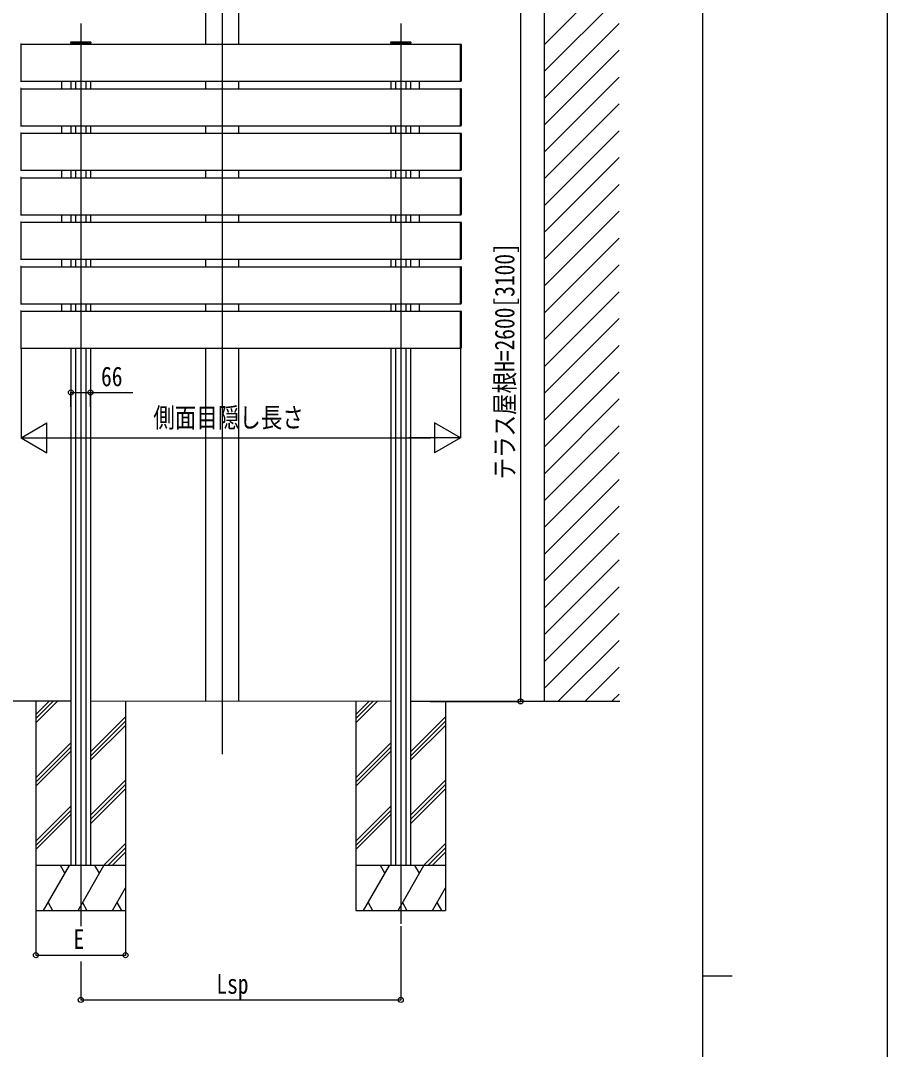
# Model space of a CAD drawing. Units: millimetres, scale not verified. Extents: x -8410 to 8410, y -5940 to 5940.
# Drawn here: x 5506 to 8410, y 4 to 3449 of the extents above; entities that cross this region are included whole.
import ezdxf
from ezdxf.enums import TextEntityAlignment as Align

# ---------------------------------------------------------------- set-up
doc = ezdxf.new("R2010")
doc.units = ezdxf.units.MM
doc.header["$LTSCALE"] = 30
for name, color, linetype in [('0-2_YKK_12', 2, 'Continuous'), ('0-3_YKK_13', 4, 'Continuous'), ('0-4_YKK_A1', 4, 'Continuous'), ('0-5_YKK_D', 6, 'Continuous'), ('0-6_YKK_ZWAK', 7, 'Continuous')]:
    doc.layers.add(name, color=color, linetype=linetype)
doc.styles.add('ＭＳ ゴシック', font='')
doc.styles.get('ＭＳ ゴシック').set_extended_font_data('MS Gothic')

msp = doc.modelspace()

# ---------------------------------------------------------------- linework, layer by layer
at = {"layer": '0-2_YKK_12'}
for p, q in [((6180.99, 3958.12), (6180.99, 992.88)), ((5707.61, 3438.35), (5707.61, 417.27)), ((6779.61, 3438.35), (6779.61, 424.24))]:
    msp.add_line(p, q, dxfattribs=at)
at = {"layer": '0-3_YKK_13'}
for p, q in [((5675.2, 3377.14), (5675.7, 3377.14)), ((5675.7, 3377.14), (5739.52, 3377.14)), ((5739.52, 3377.14), (5740.02, 3377.14)), ((5741.01, 3376.2), (5741.11, 3374.64)), ((6747.2, 3377.14), (6747.7, 3377.14)), ((6747.7, 3377.14), (6811.52, 3377.14)), ((6811.52, 3377.14), (6812.02, 3377.14)), ((6813.01, 3376.2), (6813.11, 3374.64)), ((5675.61, 3374.64), (5739.61, 3374.64)), ((5741.11, 3374.64), (5739.61, 3374.64)), ((6747.61, 3374.64), (6811.61, 3374.64)), ((6813.11, 3374.64), (6811.61, 3374.64))]:
    msp.add_line(p, q, dxfattribs=at)
for points in [[(5675.61, 3374.64), (5674.11, 3374.64), (5674.21, 3376.2)], [(6747.61, 3374.64), (6746.11, 3374.64), (6746.21, 3376.2)]]:
    msp.add_lwpolyline(points, dxfattribs=at)
for centre, start, end in [((5675.2, 3376.14), 90, 176.5), ((5740.02, 3376.14), 3.5, 90), ((6747.2, 3376.14), 90, 176.5), ((6812.02, 3376.14), 3.5, 90)]:
    msp.add_arc(centre, 1, start, end, dxfattribs=at)
at = {"layer": '0-4_YKK_A1'}
for p, q in [((7260.99, 1170.77), (7260.99, 4176.89)), ((6125.99, 3828.15), (6125.99, 3369.15)), ((6235.99, 3828.15), (6235.99, 3369.15)), ((7260.99, 3368.54), (7510.99, 3618.54)), ((7260.99, 3278.74), (7510.99, 3528.74)), ((7260.99, 3188.93), (7510.99, 3438.93)), ((5507.61, 3369.64), (6979.61, 3369.64)), ((5507.61, 3245.64), (5507.61, 3369.64)), ((5507.61, 3246.64), (5507.61, 3368.64)), ((5674.61, 3374.56), (5674.61, 3369.56)), ((5690.11, 3374.64), (5690.11, 3369.64)), ((5725.11, 3374.64), (5725.11, 3369.64)), ((5740.61, 3374.56), (5740.61, 3369.56)), ((6746.61, 3374.64), (6746.61, 3369.64)), ((6762.11, 3374.64), (6762.11, 3369.64)), ((6797.11, 3374.64), (6797.11, 3369.64)), ((6812.61, 3374.64), (6812.61, 3369.64)), ((6979.61, 3245.64), (6979.61, 3369.64)), ((6979.61, 3246.64), (6979.61, 3368.64)), ((6982.11, 3368.85), (6982.11, 3368.55)), ((6982.11, 3368.55), (6982.11, 3246.73)), ((7260.99, 3099.13), (7510.99, 3349.13)), ((5506.05, 3245.44), (5507.61, 3245.34)), ((5507.61, 3245.34), (5507.61, 3246.64)), ((5507.61, 3245.64), (6979.61, 3245.64)), ((5644.61, 3220.64), (5644.61, 3245.64)), ((5674.61, 3245.64), (5674.61, 3220.64)), ((5690.11, 3245.64), (5690.11, 3220.64)), ((5725.11, 3245.64), (5725.11, 3220.64)), ((5740.61, 3245.64), (5740.61, 3220.64)), ((6125.99, 3245.64), (6125.99, 3220.64)), ((6235.99, 3245.64), (6235.99, 3220.64)), ((6746.61, 3245.64), (6746.61, 3220.64)), ((6762.11, 3245.64), (6762.11, 3220.64)), ((6797.11, 3245.64), (6797.11, 3220.64)), ((6812.61, 3245.64), (6812.61, 3220.64)), ((6842.61, 3220.64), (6842.61, 3245.64)), ((6979.61, 3245.34), (6979.61, 3246.64)), ((6981.17, 3245.44), (6979.61, 3245.34)), ((6982.11, 3246.73), (6982.11, 3246.43)), ((7260.99, 3009.33), (7510.99, 3259.33)), ((5507.61, 3220.64), (6979.61, 3220.64)), ((5507.61, 3096.64), (5507.61, 3220.64)), ((5507.61, 3097.64), (5507.61, 3219.64)), ((6979.61, 3096.64), (6979.61, 3220.64)), ((6979.61, 3097.64), (6979.61, 3219.64)), ((6982.11, 3219.85), (6982.11, 3219.55)), ((6982.11, 3219.55), (6982.11, 3097.73)), ((7260.99, 2919.53), (7510.99, 3169.53)), ((5506.05, 3096.44), (5507.61, 3096.34)), ((5507.61, 3096.34), (5507.61, 3097.64)), ((5507.61, 3096.64), (6979.61, 3096.64)), ((5507.61, 3071.64), (6979.61, 3071.64)), ((5507.61, 2947.64), (5507.61, 3071.64)), ((5507.61, 2948.64), (5507.61, 3070.64)), ((5644.61, 3071.64), (5644.61, 3096.64)), ((5674.61, 3096.64), (5674.61, 3071.64)), ((5690.11, 3096.64), (5690.11, 3071.64)), ((5725.11, 3096.64), (5725.11, 3071.64)), ((5740.61, 3096.64), (5740.61, 3071.64)), ((6125.99, 3096.64), (6125.99, 3071.64)), ((6235.99, 3096.64), (6235.99, 3071.64)), ((6746.61, 3096.64), (6746.61, 3071.64)), ((6762.11, 3096.64), (6762.11, 3071.64)), ((6797.11, 3096.64), (6797.11, 3071.64)), ((6812.61, 3096.64), (6812.61, 3071.64)), ((6842.61, 3071.64), (6842.61, 3096.64)), ((6979.61, 3096.34), (6979.61, 3097.64)), ((6981.17, 3096.44), (6979.61, 3096.34)), ((6979.61, 2947.64), (6979.61, 3071.64)), ((6979.61, 2948.64), (6979.61, 3070.64)), ((6982.11, 3097.73), (6982.11, 3097.43)), ((6982.11, 3070.85), (6982.11, 3070.55)), ((6982.11, 3070.55), (6982.11, 2948.73)), ((7260.99, 2829.72), (7510.99, 3079.72)), ((7260.99, 2739.92), (7510.99, 2989.92)), ((5506.05, 2947.44), (5507.61, 2947.34)), ((5507.61, 2947.34), (5507.61, 2948.64)), ((5507.61, 2947.64), (6979.61, 2947.64)), ((5644.61, 2922.64), (5644.61, 2947.64)), ((5674.61, 2947.64), (5674.61, 2922.64)), ((5690.11, 2947.64), (5690.11, 2922.64)), ((5725.11, 2947.64), (5725.11, 2922.64)), ((5740.61, 2947.64), (5740.61, 2922.64)), ((6125.99, 2947.64), (6125.99, 2922.64)), ((6235.99, 2947.64), (6235.99, 2922.64)), ((6746.61, 2947.64), (6746.61, 2922.64)), ((6762.11, 2947.64), (6762.11, 2922.64)), ((6797.11, 2947.64), (6797.11, 2922.64)), ((6812.61, 2947.64), (6812.61, 2922.64)), ((6842.61, 2922.64), (6842.61, 2947.64)), ((6979.61, 2947.34), (6979.61, 2948.64)), ((6981.17, 2947.44), (6979.61, 2947.34)), ((6982.11, 2948.73), (6982.11, 2948.43)), ((5507.61, 2922.64), (6979.61, 2922.64)), ((5507.61, 2798.64), (5507.61, 2922.64)), ((5507.61, 2799.64), (5507.61, 2921.64)), ((6979.61, 2798.64), (6979.61, 2922.64)), ((6979.61, 2799.64), (6979.61, 2921.64)), ((6982.11, 2921.85), (6982.11, 2921.55)), ((6982.11, 2921.55), (6982.11, 2799.73)), ((7260.99, 2650.12), (7510.99, 2900.12)), ((5506.05, 2798.44), (5507.61, 2798.34)), ((5507.61, 2798.34), (5507.61, 2799.64)), ((5507.61, 2798.64), (6979.61, 2798.64)), ((5644.61, 2773.64), (5644.61, 2798.64)), ((5674.61, 2798.64), (5674.61, 2773.64)), ((5690.11, 2798.64), (5690.11, 2773.64)), ((5725.11, 2798.64), (5725.11, 2773.64)), ((5740.61, 2798.64), (5740.61, 2773.64)), ((6125.99, 2798.64), (6125.99, 2773.64)), ((6235.99, 2798.64), (6235.99, 2773.64)), ((6746.61, 2798.64), (6746.61, 2773.64)), ((6762.11, 2798.64), (6762.11, 2773.64)), ((6797.11, 2798.64), (6797.11, 2773.64)), ((6812.61, 2798.64), (6812.61, 2773.64)), ((6842.61, 2773.64), (6842.61, 2798.64)), ((6979.61, 2798.34), (6979.61, 2799.64)), ((6981.17, 2798.44), (6979.61, 2798.34)), ((6982.11, 2799.73), (6982.11, 2799.43)), ((7260.99, 2560.32), (7510.99, 2810.32)), ((5507.61, 2773.64), (6979.61, 2773.64)), ((5507.61, 2649.64), (5507.61, 2773.64)), ((5507.61, 2650.64), (5507.61, 2772.64)), ((6979.61, 2649.64), (6979.61, 2773.64)), ((6979.61, 2650.64), (6979.61, 2772.64)), ((6982.11, 2772.85), (6982.11, 2772.55)), ((6982.11, 2772.55), (6982.11, 2650.73)), ((7260.99, 2470.51), (7510.99, 2720.51)), ((5506.05, 2649.44), (5507.61, 2649.34)), ((5507.61, 2649.34), (5507.61, 2650.64)), ((5507.61, 2649.64), (6979.61, 2649.64)), ((5507.61, 2624.64), (6979.61, 2624.64)), ((5507.61, 2500.64), (5507.61, 2624.64)), ((5507.61, 2501.64), (5507.61, 2623.64)), ((5644.61, 2624.64), (5644.61, 2649.64)), ((5674.61, 2649.64), (5674.61, 2624.64)), ((5690.11, 2649.64), (5690.11, 2624.64)), ((5725.11, 2649.64), (5725.11, 2624.64)), ((5740.61, 2649.64), (5740.61, 2624.64)), ((6125.99, 2649.64), (6125.99, 2624.64)), ((6235.99, 2649.64), (6235.99, 2624.64)), ((6746.61, 2649.64), (6746.61, 2624.64)), ((6762.11, 2649.64), (6762.11, 2624.64)), ((6797.11, 2649.64), (6797.11, 2624.64)), ((6812.61, 2649.64), (6812.61, 2624.64)), ((6842.61, 2624.64), (6842.61, 2649.64)), ((6979.61, 2649.34), (6979.61, 2650.64)), ((6981.17, 2649.44), (6979.61, 2649.34)), ((6979.61, 2500.64), (6979.61, 2624.64)), ((6979.61, 2501.64), (6979.61, 2623.64)), ((6982.11, 2650.73), (6982.11, 2650.43)), ((6982.11, 2623.85), (6982.11, 2623.55)), ((6982.11, 2623.55), (6982.11, 2501.73)), ((7260.99, 2380.71), (7510.99, 2630.71)), ((7260.99, 2290.91), (7510.99, 2540.91)), ((5506.05, 2500.44), (5507.61, 2500.34)), ((5507.61, 2500.34), (5507.61, 2501.64)), ((5507.61, 2500.64), (6979.61, 2500.64)), ((5644.61, 2475.64), (5644.61, 2500.64)), ((5674.61, 2500.64), (5674.61, 2475.64)), ((5690.11, 2500.64), (5690.11, 2475.64)), ((5725.11, 2500.64), (5725.11, 2475.64)), ((5740.61, 2500.64), (5740.61, 2475.64)), ((6125.99, 2500.64), (6125.99, 2475.64)), ((6235.99, 2500.64), (6235.99, 2475.64)), ((6746.61, 2500.64), (6746.61, 2475.64)), ((6762.11, 2500.64), (6762.11, 2475.64)), ((6797.11, 2500.64), (6797.11, 2475.64)), ((6812.61, 2500.64), (6812.61, 2475.64)), ((6842.61, 2475.64), (6842.61, 2500.64)), ((6979.61, 2500.34), (6979.61, 2501.64)), ((6981.17, 2500.44), (6979.61, 2500.34)), ((6982.11, 2501.73), (6982.11, 2501.43)), ((5507.61, 2475.64), (6979.61, 2475.64)), ((5507.61, 2351.64), (5507.61, 2475.64)), ((5507.61, 2352.64), (5507.61, 2474.64)), ((6979.61, 2351.64), (6979.61, 2475.64)), ((6979.61, 2352.64), (6979.61, 2474.64)), ((6982.11, 2474.85), (6982.11, 2474.55)), ((6982.11, 2474.55), (6982.11, 2352.73)), ((7260.99, 2201.11), (7510.99, 2451.11)), ((5506.05, 2351.44), (5507.61, 2351.34)), ((5507.61, 2351.34), (5507.61, 2352.64)), ((5507.61, 2351.64), (6979.61, 2351.64)), ((5674.61, 2351.64), (5674.61, 619.64)), ((5690.11, 2351.64), (5690.11, 619.64)), ((5725.11, 2351.64), (5725.11, 619.64)), ((5740.61, 2351.64), (5740.61, 619.64)), ((6125.99, 2351.64), (6125.99, 1169.15)), ((6235.99, 2351.64), (6235.99, 1169.15)), ((6746.61, 2351.64), (6746.61, 619.64)), ((6762.11, 2351.64), (6762.11, 619.64)), ((6797.11, 2351.64), (6797.11, 619.64)), ((6812.61, 2351.64), (6812.61, 619.64)), ((6979.61, 2351.34), (6979.61, 2352.64)), ((6981.17, 2351.44), (6979.61, 2351.34)), ((6982.11, 2352.73), (6982.11, 2352.43)), ((7260.99, 2111.3), (7510.99, 2361.3)), ((7260.99, 2021.5), (7510.99, 2271.5)), ((7260.99, 1931.7), (7510.99, 2181.7)), ((7260.99, 1841.9), (7510.99, 2091.9)), ((7260.99, 1752.09), (7510.99, 2002.09)), ((7260.99, 1662.29), (7510.99, 1912.29)), ((7260.99, 1572.49), (7510.99, 1822.49)), ((7260.99, 1482.68), (7510.99, 1732.68)), ((7260.99, 1392.88), (7510.99, 1642.88)), ((7260.99, 1303.08), (7510.99, 1553.08)), ((7260.99, 1213.28), (7510.99, 1463.28)), ((7308.29, 1170.77), (7510.99, 1373.47)), ((7398.1, 1170.77), (7510.99, 1283.67)), ((7487.9, 1170.77), (7510.99, 1193.87)), ((5674.61, 1170.02), (5030.99, 1170.43)), ((5557.61, 1169.64), (5557.61, 469.64)), ((5557.61, 1125.66), (5601.59, 1169.64)), ((5557.61, 1111.52), (5615.73, 1169.64)), ((5557.61, 1097.38), (5629.87, 1169.64)), ((6746.61, 1169.43), (5740.61, 1169.98)), ((5857.61, 1169.64), (5857.61, 469.64)), ((6629.61, 1169.64), (6629.61, 469.64)), ((6629.61, 1125.66), (6673.59, 1169.64)), ((6629.61, 1111.52), (6687.73, 1169.64)), ((6629.61, 1097.38), (6701.87, 1169.64)), ((7513.31, 1169.01), (6812.61, 1169.39)), ((6929.61, 1169.64), (6929.61, 469.64)), ((5740.61, 1000.29), (5857.61, 1117.29)), ((5740.61, 986.15), (5857.61, 1103.15)), ((6812.61, 1000.29), (6929.61, 1117.29)), ((6812.61, 986.15), (6929.61, 1103.15)), ((5740.61, 972.01), (5857.61, 1089.01)), ((6812.61, 972.01), (6929.61, 1089.01)), ((5557.61, 913.53), (5674.61, 1030.53)), ((5557.61, 899.39), (5674.61, 1016.39)), ((5557.61, 885.25), (5674.61, 1002.25)), ((6629.61, 913.53), (6746.61, 1030.53)), ((6629.61, 899.39), (6746.61, 1016.39)), ((6629.61, 885.25), (6746.61, 1002.25)), ((5740.61, 788.16), (5857.61, 905.16)), ((6812.61, 788.16), (6929.61, 905.16)), ((5740.61, 774.02), (5857.61, 891.02)), ((5740.61, 759.88), (5857.61, 876.88)), ((6812.61, 774.02), (6929.61, 891.02)), ((6812.61, 759.88), (6929.61, 876.88)), ((5557.61, 701.4), (5674.61, 818.4)), ((5557.61, 687.26), (5674.61, 804.26)), ((6629.61, 701.4), (6746.61, 818.4)), ((6629.61, 687.26), (6746.61, 804.26)), ((5557.61, 673.11), (5674.61, 790.11)), ((6629.61, 673.11), (6746.61, 790.11)), ((5784.22, 619.64), (5857.61, 693.03)), ((6856.22, 619.64), (6929.61, 693.03)), ((5798.36, 619.64), (5857.61, 678.89)), ((5812.5, 619.64), (5857.61, 664.75)), ((6870.36, 619.64), (6929.61, 678.89)), ((6884.5, 619.64), (6929.61, 664.75)), ((5857.61, 619.64), (5557.61, 619.64)), ((5583.1, 469.64), (5669.7, 619.64)), ((5654.7, 593.66), (5639.7, 619.64)), ((5698.57, 469.64), (5785.17, 619.64)), ((5770.17, 593.66), (5755.17, 619.64)), ((6929.61, 619.64), (6629.61, 619.64)), ((6655.1, 469.64), (6741.7, 619.64)), ((6726.7, 593.66), (6711.7, 619.64)), ((6770.57, 469.64), (6857.17, 619.64)), ((6842.17, 593.66), (6827.17, 619.64)), ((5814.04, 469.64), (5857.61, 545.11)), ((6886.04, 469.64), (6929.61, 545.11)), ((5598.1, 495.62), (5613.1, 469.64)), ((5713.57, 495.62), (5728.57, 469.64)), ((5829.04, 495.62), (5844.04, 469.64)), ((6670.1, 495.62), (6685.1, 469.64)), ((6785.57, 495.62), (6800.57, 469.64)), ((6901.04, 495.62), (6916.04, 469.64)), ((5557.61, 469.64), (5857.61, 469.64)), ((6629.61, 469.64), (6929.61, 469.64))]:
    msp.add_line(p, q, dxfattribs=at)
for points in [[(5507.61, 3368.64), (5507.61, 3369.94), (5506.05, 3369.85)], [(6979.61, 3368.64), (6979.61, 3369.94), (6981.17, 3369.85)], [(5507.61, 3219.64), (5507.61, 3220.94), (5506.05, 3220.85)], [(6979.61, 3219.64), (6979.61, 3220.94), (6981.17, 3220.85)], [(5507.61, 3070.64), (5507.61, 3071.94), (5506.05, 3071.85)], [(6979.61, 3070.64), (6979.61, 3071.94), (6981.17, 3071.85)], [(5507.61, 2921.64), (5507.61, 2922.94), (5506.05, 2922.85)], [(6979.61, 2921.64), (6979.61, 2922.94), (6981.17, 2922.85)], [(5507.61, 2772.64), (5507.61, 2773.94), (5506.05, 2773.85)], [(6979.61, 2772.64), (6979.61, 2773.94), (6981.17, 2773.85)], [(5507.61, 2623.64), (5507.61, 2624.94), (5506.05, 2624.85)], [(6979.61, 2623.64), (6979.61, 2624.94), (6981.17, 2624.85)], [(5507.61, 2474.64), (5507.61, 2475.94), (5506.05, 2475.85)], [(6979.61, 2474.64), (6979.61, 2475.94), (6981.17, 2475.85)]]:
    msp.add_lwpolyline(points, dxfattribs=at)
for centre, start, end in [((6981.11, 3368.85), 0, 86.5), ((6981.11, 3246.43), 273.5, 0), ((6981.11, 3219.85), 0, 86.5), ((6981.11, 3097.43), 273.5, 0), ((6981.11, 3070.85), 0, 86.5), ((6981.11, 2948.43), 273.5, 0), ((6981.11, 2921.85), 0, 86.5), ((6981.11, 2799.43), 273.5, 0), ((6981.11, 2772.85), 0, 86.5), ((6981.11, 2650.43), 273.5, 0), ((6981.11, 2623.85), 0, 86.5), ((6981.11, 2501.43), 273.5, 0), ((6981.11, 2474.85), 0, 86.5), ((6981.11, 2352.43), 273.5, 0)]:
    msp.add_arc(centre, 1, start, end, dxfattribs=at)
at = {"layer": '0-5_YKK_D'}
for p, q in [((7180.99, 3769.15), (7180.99, 1169.15)), ((5507.61, 2350.64), (5507.61, 2050.64)), ((6979.61, 2350.64), (6979.61, 2050.64)), ((5674.61, 2155.96), (5674.61, 2204.43)), ((5740.61, 2155.96), (5740.61, 2204.43)), ((5507.61, 2051.64), (5594.21, 2101.64)), ((5594.21, 2001.64), (5594.21, 2101.64)), ((6979.61, 2051.64), (6893.01, 2101.64)), ((6893.01, 2101.64), (6893.01, 2001.64)), ((5507.61, 2051.64), (5594.21, 2001.64)), ((5507.61, 2051.64), (5680.82, 2051.64)), ((5607.61, 2051.64), (6879.61, 2051.64)), ((6979.61, 2051.64), (6806.41, 2051.64)), ((6979.61, 2051.64), (6893.01, 2001.64)), ((6878.07, 1169.15), (7181.99, 1169.15)), ((5557.61, 468.64), (5557.61, 318.64)), ((5857.61, 468.64), (5857.61, 318.64)), ((6779.61, 416.27), (6779.61, 168.64)), ((5557.61, 319.64), (5857.61, 319.64)), ((5707.61, 298.85), (5707.61, 168.64)), ((5707.61, 169.64), (6779.61, 169.64))]:
    msp.add_line(p, q, dxfattribs=at)
msp.add_lwpolyline([(5674.61, 2203.43), (5740.61, 2203.43), (5882.34, 2203.43)], dxfattribs=at)
for centre in [(5674.61, 2203.43), (5740.61, 2203.43), (7180.99, 1169.15), (5557.61, 319.64), (5857.61, 319.64), (5707.61, 169.64), (6779.61, 169.64)]:
    msp.add_circle(centre, 8.5, dxfattribs=at)
at = {"layer": '0-6_YKK_ZWAK'}
for p, q in [((7790.04, 5550), (7790.04, -5050)), ((7790.04, 250), (7890.04, 250))]:
    msp.add_line(p, q, dxfattribs=at)
msp.add_lwpolyline([(-8410, -5940), (8410, -5940), (8410, 5940), (-8410, 5940)], close=True, dxfattribs=at)

# ---------------------------------------------------------------- texts
at = {"layer": '0-5_YKK_D', "style": 'ＭＳ ゴシック', "width": 0.8}
msp.add_text('テラス屋根H=2600[3100]', height=65.98, rotation=90, dxfattribs=at).set_placement((7180.19, 1912.35), align=Align.BOTTOM_LEFT)
for s, p in [('66', (5775.68, 2204.5)), ('側面目隠し長さ', (5950.81, 2066.64)), ('E', (5683.61, 320.71)), ('Lsp', (6162.01, 170.71))]:
    msp.add_text(s, height=65.98, dxfattribs=at).set_placement(p, align=Align.BOTTOM_LEFT)

doc.saveas('drawing.dxf')
